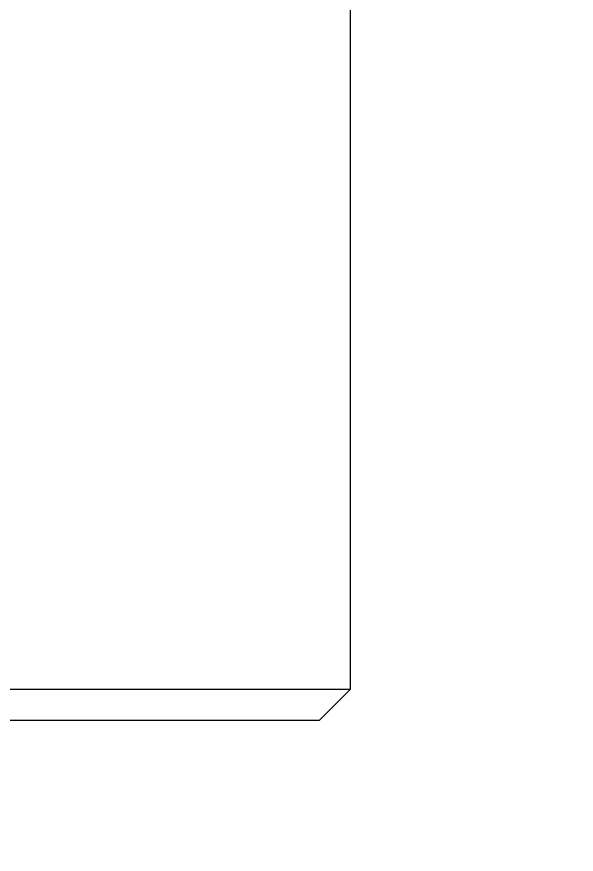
# Model space of a CAD drawing. Header units: inches. Extents: x -64 to 911, y 30 to 355.
# Drawn here: x 544.603 to 546.413, y 131.761 to 134.471 of the extents above; entities that cross this region are included whole.
import ezdxf

# ---------------------------------------------------------------- set-up
doc = ezdxf.new("R2010")
doc.units = ezdxf.units.IN
doc.layers.add('02___PRT_ALL_AXES', color=7, linetype='Continuous')

msp = doc.modelspace()

# ---------------------------------------------------------------- linework, layer by layer
for p, q in [((545.6811, 132.2946), (539.046, 132.2946)), ((545.5811, 132.1946), (545.6811, 132.2946)), ((545.5811, 132.1946), (539.146, 132.1946))]:
    msp.add_line(p, q)
msp.add_arc((674.2081, -1221.0682), 1356.7628, 83.2637115, 96.7362885)
at = {"layer": '02___PRT_ALL_AXES'}
msp.add_line((545.6811, 135.6946), (545.6811, 132.2946), dxfattribs=at)

doc.saveas('drawing.dxf')
